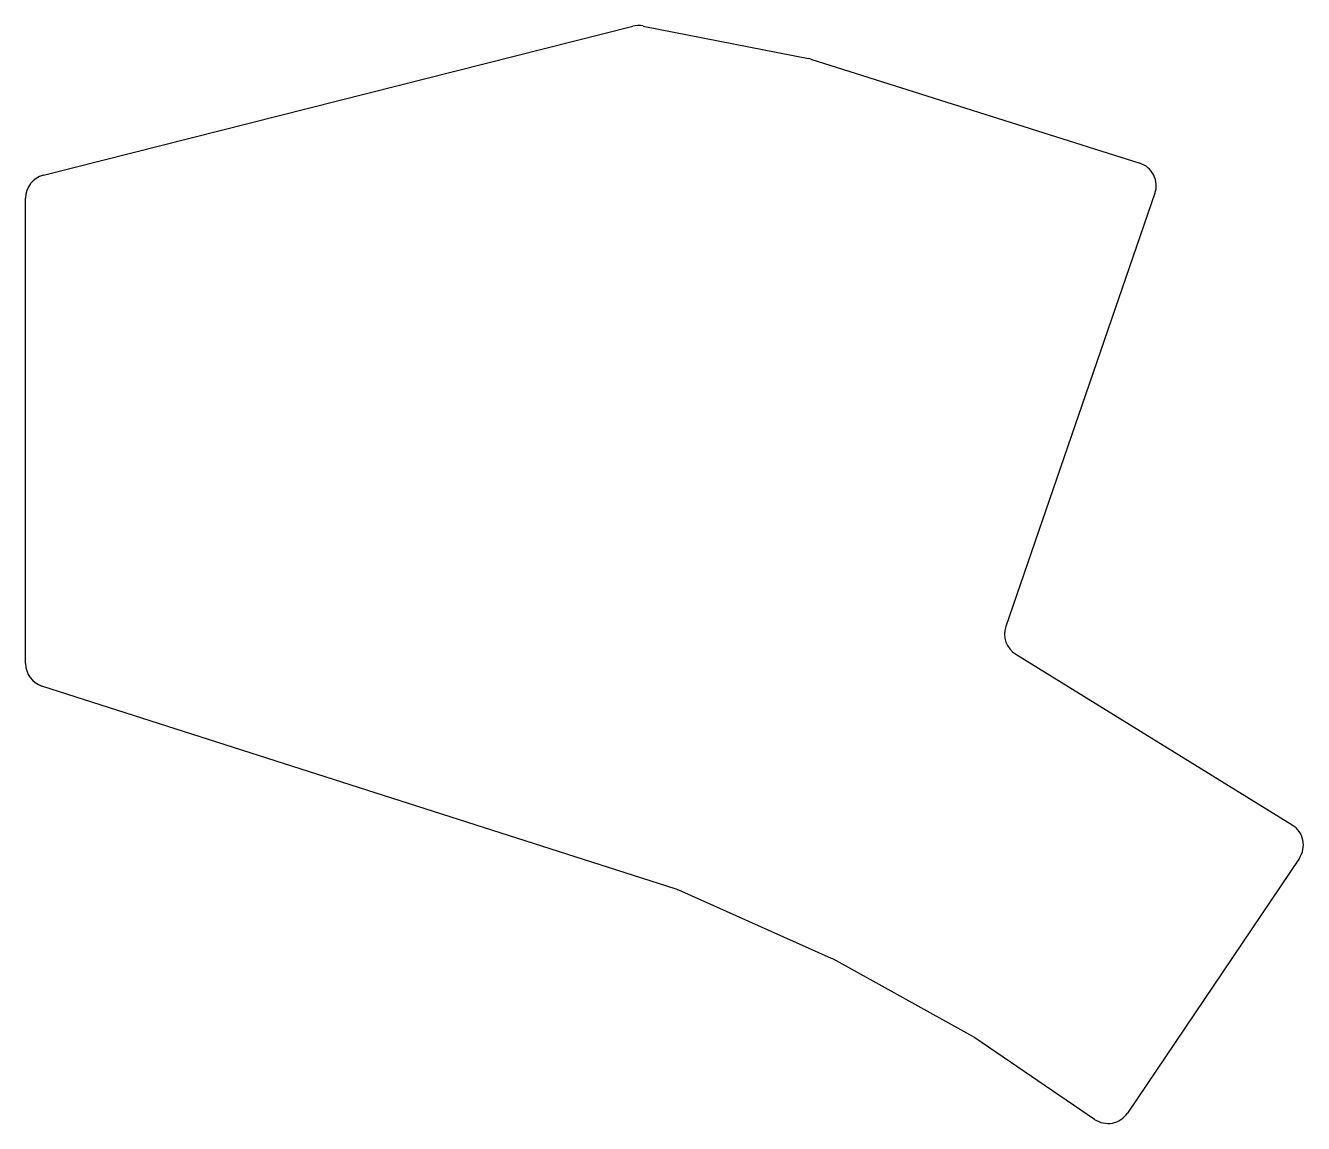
# Model space of a CAD drawing. Header units: millimetres. Extents: x 88 to 250, y -168 to -28.
import ezdxf

# ---------------------------------------------------------------- set-up
doc = ezdxf.new("R2010")
doc.units = ezdxf.units.MM

msp = doc.modelspace()

# ---------------------------------------------------------------- linework, layer by layer
for p, q in [((89.93, -47.02), (164.84, -28.08)), ((166.16, -28.05), (187.18, -32.18)), ((187.5, -32.26), (229.29, -45.49)), ((87.67, -109.11), (87.67, -49.93)), ((231.22, -49.32), (212.26, -104.38)), ((213.52, -107.91), (248.67, -129.63)), ((170.38, -137.81), (89.75, -111.97)), ((249.58, -133.86), (227.73, -166.26)), ((190.12, -146.59), (170.69, -137.93)), ((208.09, -156.54), (190.35, -146.71)), ((223.55, -167.06), (208.33, -156.69))]:
    msp.add_line(p, q)
for centre, start, end in [((165.58, -30.99), 78.8788, 104.1921), ((186.6, -35.12), 72.4366, 78.8788), ((90.67, -49.93), 104.1921, 180), ((228.38, -48.35), 341, 72.4366), ((215.1, -105.36), 161, 238.2815), ((90.67, -109.11), 180, 252.2284), ((247.09, -132.19), 326, 58.2815), ((169.47, -140.67), 65.9733, 72.2284), ((188.9, -149.33), 61, 65.9733), ((206.64, -159.17), 55.7337, 61), ((225.24, -164.58), 235.7337, 326)]:
    msp.add_arc(centre, 3, start, end)

doc.saveas('drawing.dxf')
